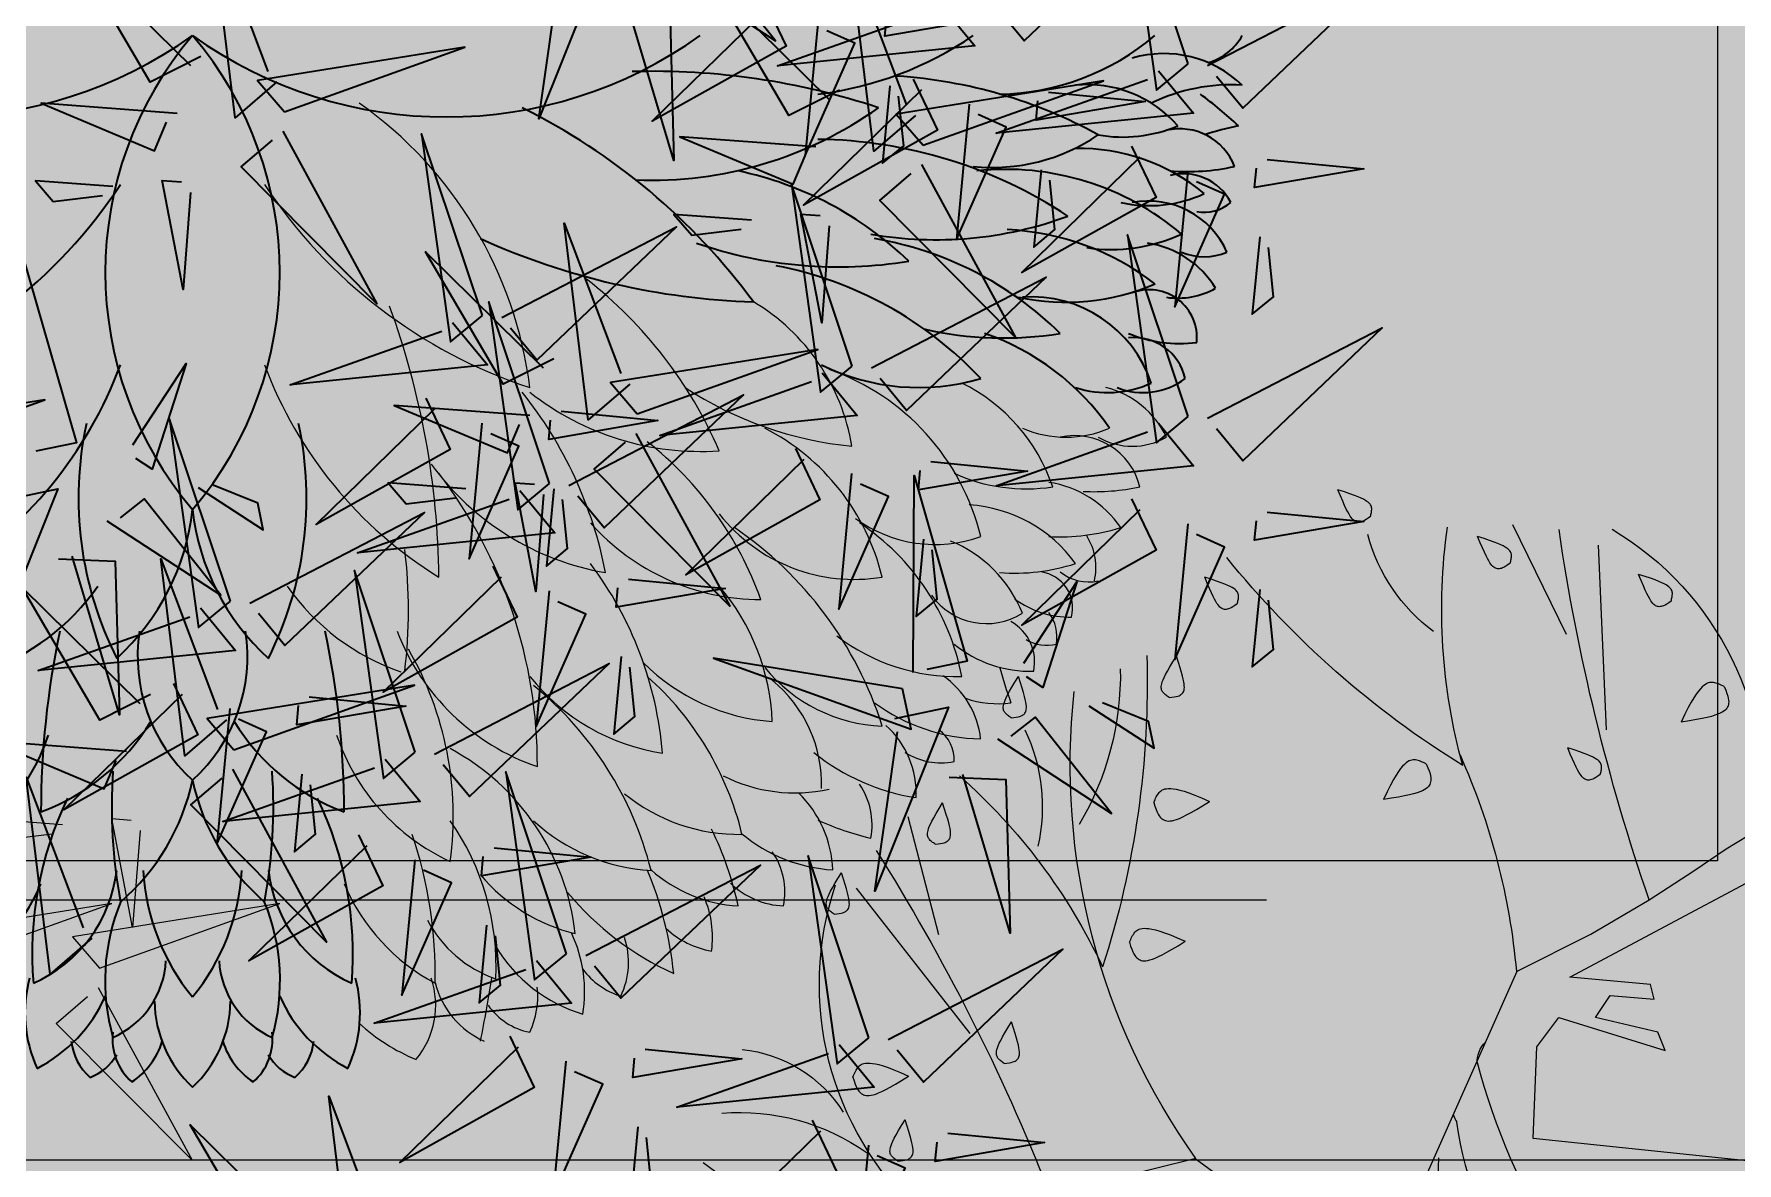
# Model space of a CAD drawing. Header units: millimetres. Extents: x -3567 to 83618, y -21481 to 19784.
# Drawn here: x 5141 to 5796, y 6147 to 6581 of the extents above; entities that cross this region are included whole.
import ezdxf

# ---------------------------------------------------------------- set-up
doc = ezdxf.new("R2010")
doc.units = ezdxf.units.MM
doc.header["$LTSCALE"] = 150
doc.linetypes.add('DASHED', pattern=[19.05, 12.7, -6.35])
for name, color, linetype in [('ad-Elevation 10', 8, 'Continuous'), ('ad-Furniture', 8, 'Continuous'), ('ad-Glass Sectionline', 140, 'Continuous')]:
    doc.layers.add(name, color=color, linetype=linetype)
doc.layers.add('ad-Landscape', color=7, linetype='Continuous', true_color=0x007f00)
doc.layers.add('ad-Landscape 2', color=7, linetype='Continuous', lineweight=35, true_color=0x264c00)

# ---------------------------------------------------------------- blocks, each defined once
blk = doc.blocks.new('bamboo')
at = {"layer": 'ad-Landscape'}
for points in [[(527.1, -597.7), (464.1, -593), (478.7, -609.9), (518.7, -605)], [(590.2, -602.4), (584.1, -681.2), (567.1, -592.8), (582.9, -593.9)], [(420.7, -714.1), (567.3, -661.7), (398.9, -688.7), (420.7, -714.1)], [(557.2, -714.1), (703.8, -661.7), (535.4, -688.7), (557.2, -714.1)], [(556, -729.9), (632.4, -870.2), (522.1, -759), (547.5, -737.1)]]:
    blk.add_lwpolyline(points, dxfattribs=at)
at = {"layer": 'ad-Landscape 2'}
for points in [[(1441.7, 20.2), (1392.3, 167.8), (1415.9, -1.1), (1441.7, 20.2)], [(1279.9, 73.2), (1421.8, 146.8), (1308.4, 38.7), (1287, 64.6)], [(701.3, 5.5), (667.4, -23.6), (647.9, 136.3), (694, 14)], [(930.2, 115.8), (973.9, 125), (914, -24.5), (932.5, 104.9)], [(639.5, 26), (598.3, 5.3), (535.3, 113), (631, 18.7)], [(1013.6, 99.1), (1106.3, 38.8), (1044.2, 116.9), (1024.6, 101.4)], [(1220.1, -21.7), (1186.2, -50.9), (1166.7, 109), (1212.8, -13.3)], [(1158.3, -1.3), (1117.1, -21.9), (1054.1, 85.8), (1149.8, -8.5)], [(1457.4, 18.7), (1599.3, 92.2), (1485.9, -15.8), (1464.5, 10)], [(974.5, 68.1), (1020.5, 66.3), (1023.9, -58.4), (985.4, 70.4)], [(1095.3, 76), (1115.1, 34.4), (1006.1, -26.5), (1102.4, 67.3)], [(1239.9, 69.2), (1268.3, 34.7), (1108.1, 18.4), (1231.3, 62.1)], [(1140.9, 55.7), (1130.4, -54.4), (1170.9, 36.9), (1148, 47)], [(1205.3, 65.3), (1283.9, 57.7), (1195.2, 42.5), (1196.7, 58.2)], [(707.4, -18.7), (854, 33.7), (685.6, 6.7), (707.4, -18.7)], [(1417.4, 14.6), (1445.8, -19.9), (1285.6, -36.1), (1408.7, 7.5)], [(1218.1, 7.8), (1238, -33.8), (1129, -94.7), (1225.2, -0.8)], [(1199.3, 2.4), (1193.3, -60.5), (1210.5, -46.3), (1206.4, -6.2)], [(1226.2, -46), (1372.8, 6.4), (1204.4, -20.6), (1226.2, -46)], [(620.2, -20.1), (509.9, -11.8), (602, -50.4), (611.7, -27.3)], [(1263.8, -12.5), (1253.3, -122.6), (1293.7, -31.3), (1270.9, -21.1)], [(1328.2, -2.9), (1406.8, -10.5), (1318.1, -25.7), (1319.6, -10)], [(706.2, -34.4), (782.6, -174.8), (672.3, -63.6), (697.7, -41.7)], [(868.3, -184.3), (818.9, -36.7), (842.4, -205.6), (868.3, -184.3)], [(1139, -47.3), (1028.7, -39.1), (1120.8, -77.6), (1130.5, -54.6)], [(1395.6, -46.8), (1415.5, -88.4), (1306.5, -149.2), (1402.7, -55.4)], [(1225, -61.7), (1301.4, -202.1), (1191.1, -90.8), (1216.5, -69)], [(1322.2, -65.8), (1316.2, -128.7), (1333.4, -114.5), (1329.3, -74.4)], [(1441.3, -67.1), (1430.8, -177.1), (1471.2, -85.8), (1448.4, -75.7)], [(1505.7, -57.4), (1584.3, -65), (1495.6, -80.2), (1497.1, -64.5)], [(568.1, -79.5), (505.1, -74.8), (519.6, -91.7), (559.6, -86.8)], [(631.1, -84.2), (625.1, -163), (608.1, -74.6), (623.8, -75.8)], [(1168.6, -225.3), (1119.3, -77.6), (1142.8, -246.6), (1168.6, -225.3)], [(988, -239.9), (954.1, -269), (934.6, -109.2), (980.8, -231.4)], [(1086.9, -106.8), (1023.9, -102.1), (1038.4, -119), (1078.4, -114.1)], [(1149.9, -111.5), (1143.9, -190.3), (1126.9, -101.9), (1142.6, -103)], [(884, -185.9), (1025.9, -112.3), (912.4, -220.4), (891.1, -194.5)], [(1441.7, -266.2), (1392.3, -118.6), (1415.9, -287.5), (1441.7, -266.2)], [(1499.7, -120.3), (1493.7, -183.2), (1510.9, -169), (1506.8, -128.9)], [(494.6, -296.8), (495.3, -137), (538.4, -287.6), (505.6, -294.5)], [(926.2, -219.4), (885, -240.1), (822, -132.4), (917.7, -226.7)], [(1184.4, -226.8), (1326.3, -153.2), (1212.8, -261.3), (1191.5, -235.4)], [(922.9, -320.7), (873.5, -173.1), (897.1, -342), (922.9, -320.7)], [(843.9, -189.9), (872.4, -224.4), (712.1, -240.6), (835.3, -197)], [(1457.4, -267.7), (1599.3, -194.1), (1485.9, -302.2), (1464.5, -276.3)], [(994.1, -264.1), (1140.7, -211.8), (972.3, -238.7), (994.1, -264.1)], [(584.4, -289.3), (627.6, -223.2), (600, -308.9), (586.7, -300.3)], [(1144.3, -230.8), (1172.7, -265.3), (1012.5, -281.6), (1135.7, -237.9)], [(938.6, -322.2), (1080.5, -248.7), (967.1, -356.7), (945.7, -330.8)], [(366.1, -305), (512.7, -252.7), (344.3, -279.6), (366.1, -305)], [(822.2, -251.3), (842, -292.9), (733.1, -353.8), (829.3, -259.9)], [(906.9, -265.5), (796.6, -257.2), (888.7, -295.8), (898.4, -272.8)], [(932.3, -262), (1010.9, -269.6), (922.2, -284.8), (923.7, -269.1)], [(663.5, -416.2), (614.1, -268.5), (637.6, -437.5), (663.5, -416.2)], [(867.9, -271.6), (857.4, -381.7), (897.8, -290.4), (875, -280.2)], [(1417.4, -271.7), (1445.8, -306.2), (1285.6, -322.5), (1408.7, -278.8)], [(992.9, -279.9), (1069.3, -420.3), (959, -309), (984.4, -287.2)], [(1122.6, -292.2), (1142.4, -333.8), (1033.4, -394.7), (1129.7, -300.8)], [(1232.6, -302.9), (1311.2, -310.5), (1222.5, -325.7), (1224, -310)], [(1168.2, -312.5), (1157.7, -422.6), (1198.2, -331.3), (1175.3, -321.1)], [(1218.2, -474.1), (1218.9, -314.2), (1262, -464.9), (1229.2, -471.8)], [(479.7, -334.2), (523.4, -325), (463.5, -474.5), (482, -345.1)], [(637.4, -323.8), (690.3, -358.3), (685.7, -336.5), (648.3, -321.5)], [(898.6, -326.3), (927, -360.8), (766.8, -377), (889.9, -333.4)], [(854.8, -325), (791.8, -320.2), (806.4, -337.2), (846.3, -332.2)], [(917.8, -329.7), (911.8, -408.4), (894.8, -320), (910.5, -321.2)], [(926.3, -324.9), (920.3, -387.8), (937.5, -373.5), (933.4, -333.5)], [(563.1, -350.9), (655.8, -411.2), (593.6, -333), (574, -348.6)], [(679.2, -417.7), (821.1, -344.1), (707.7, -452.2), (686.3, -426.3)], [(1395.6, -333.1), (1415.5, -374.7), (1306.5, -435.6), (1402.7, -341.7)], [(1505.7, -343.8), (1584.3, -351.4), (1495.6, -366.6), (1497.1, -350.9)], [(1441.3, -353.4), (1430.8, -463.5), (1471.2, -372.2), (1448.4, -362)], [(1226.6, -365.8), (1220.6, -428.7), (1237.8, -414.5), (1233.7, -374.4)], [(524, -381.9), (570, -383.6), (573.4, -508.4), (534.9, -379.6)], [(660.4, -512.6), (626.5, -541.8), (607, -381.9), (653.1, -504.2)], [(813.7, -538.9), (764.3, -391.3), (787.8, -560.2), (813.7, -538.9)], [(876.8, -387.7), (896.6, -429.3), (787.7, -490.1), (883.9, -396.3)], [(986.9, -398.3), (1065.5, -405.9), (976.8, -421.1), (978.3, -405.4)], [(1308, -466.6), (1351.2, -400.5), (1323.6, -486.2), (1310.3, -477.5)], [(598.6, -492.1), (557.4, -512.8), (494.3, -405.1), (590.1, -499.4)], [(922.5, -407.9), (912, -518), (952.4, -426.7), (929.6, -416.6)], [(1499.7, -406.7), (1493.7, -469.6), (1510.9, -455.4), (1506.8, -415.3)], [(639.2, -421.7), (667.6, -456.2), (507.4, -472.5), (630.5, -428.8)], [(829.4, -540.4), (971.3, -466.8), (857.8, -574.9), (836.5, -549)], [(980.9, -461.2), (974.9, -524.1), (992.1, -509.9), (988, -469.8)], [(1209.6, -487.3), (1055.9, -462.6), (1216.5, -520.1), (1209.6, -487.3)], [(617.4, -483.1), (637.2, -524.7), (528.3, -585.6), (624.5, -491.7)], [(666.4, -536.8), (813, -484.5), (644.6, -511.4), (666.4, -536.8)], [(727.5, -493.8), (806.1, -501.4), (717.4, -516.6), (718.9, -500.9)], [(663.1, -503.4), (652.6, -613.5), (693, -522.2), (670.2, -512)], [(1203.3, -511.5), (1247, -502.3), (1187.1, -651.7), (1205.5, -522.4)], [(1286.7, -528.1), (1379.3, -588.5), (1317.2, -510.3), (1297.6, -525.8)], [(1361, -501.1), (1413.9, -535.6), (1409.3, -513.8), (1371.9, -498.8)], [(579.2, -538.2), (468.9, -529.9), (561.1, -568.5), (570.7, -545.5)], [(665.2, -552.6), (741.7, -693), (631.3, -581.7), (656.8, -559.9)], [(789.3, -544.5), (817.8, -578.9), (657.5, -595.2), (780.7, -551.6)], [(551.1, -689.9), (517.2, -719), (497.7, -559.2), (543.9, -681.4)], [(721.5, -556.7), (715.5, -619.6), (732.7, -605.4), (728.6, -565.3)], [(936.5, -702.5), (887.2, -554.9), (910.7, -723.8), (936.5, -702.5)], [(1247.5, -559.2), (1293.6, -560.9), (1297, -685.7), (1258.5, -556.9)], [(767.6, -605.8), (787.4, -647.4), (678.5, -708.3), (774.7, -614.5)], [(877.7, -616.5), (956.3, -624.1), (867.5, -639.3), (869, -623.6)], [(813.3, -626.1), (802.7, -736.2), (843.2, -644.9), (820.4, -634.7)], [(952.3, -704), (1094.2, -630.5), (980.7, -738.5), (959.4, -712.7)], [(1182.3, -770.7), (1132.9, -623.1), (1156.5, -792), (1182.3, -770.7)], [(871.6, -679.4), (865.6, -742.3), (882.9, -728.1), (878.8, -688)], [(1198, -772.2), (1339.9, -698.7), (1226.5, -806.7), (1205.1, -780.8)], [(912.2, -708.1), (940.6, -742.6), (780.4, -758.8), (903.6, -715.2)], [(890.5, -769.5), (910.3, -811.1), (801.3, -871.9), (897.6, -778.1)], [(1000.5, -780.1), (1079.1, -787.7), (990.4, -802.9), (991.9, -787.2)], [(1158, -776.3), (1186.4, -810.8), (1026.2, -827), (1149.3, -783.4)], [(936.1, -789.8), (925.6, -899.8), (966.1, -808.5), (943.2, -798.4)], [(796.9, -949), (763, -978.1), (743.5, -818.2), (789.6, -940.5)], [(735.1, -928.5), (693.9, -949.2), (630.8, -841.5), (726.6, -935.8)], [(994.5, -843), (988.5, -905.9), (1005.7, -891.7), (1001.6, -851.6)], [(1136.2, -837.6), (1156, -879.2), (1047.1, -940.1), (1143.3, -846.3)], [(1246.3, -848.3), (1324.9, -855.9), (1236.2, -871.1), (1237.7, -855.4)], [(1181.9, -857.9), (1171.4, -968), (1211.8, -876.7), (1189, -866.6)]]:
    blk.add_lwpolyline(points, dxfattribs=at)
blk = doc.blocks.new('A$C7DA81DBD')
at = {"layer": 'ad-Landscape'}
for centre, radius, start, end in [((-0.278, -1.6321), 1.6541, 7.07097, 54.85412), ((2.0051, 0.5207), 2.0521, 213.36445, 251.77879), ((0.5036, -2.3877), 1.7715, 23.40985, 52.04459), ((-2.2619, -2.2221), 3.2578, 0.48635, 20.14254), ((1.8408, -1.8007), 0.8356, 9.30481, 59.3197), ((1.8918, -0.7397), 1.7085, 200.47463, 238.37181), ((2.2585, -2.2572), 0.9551, 13.74281, 70.74014), ((2.8127, -0.1703), 1.5025, 236.86683, 264.37468), ((2.7888, -2.0624), 0.7268, 18.67082, 63.79699), ((3.6025, -1.7876), 0.3701, 25.36372, 76.0362), ((0.0127, -2.4992), 1.6882, 11.02849, 38.56329), ((2.0528, -0.5755), 1.111, 231.64981, 273.95156), ((0.9565, -2.7668), 1.425, 19.73306, 51.77211), ((1.8936, -2.412), 0.9205, 13.66836, 62.88227), ((3.5309, -1.1863), 0.4429, 246.56317, 293.43683), ((3.5663, -1.8937), 0.2709, 13.65461, 102.44901), ((3.799, -1.3868), 0.2788, 240.36234, 299.63766), ((1.856, -1.0904), 1.1017, 216.03906, 260.26816), ((-0.5421, -2.9513), 1.9362, 359.73155, 37.41149), ((3.3701, -1.1333), 0.7046, 245.60352, 278.75304), ((3.3942, -2.2431), 0.4369, 34.78481, 81.07296), ((3.6458, -0.9704), 0.8788, 267.00257, 282.07341), ((3.104, -2.4748), 0.5733, 35.76353, 86.37343), ((2.3006, -1.3581), 0.9275, 221.73929, 269.82837), ((2.6751, -1.5084), 0.6953, 218.28249, 279.3433), ((1.3292, -3.2587), 1.5303, 17.59049, 55.74559), ((3.0021, -1.5187), 0.5438, 233.77897, 289.79803), ((2.167, -2.7765), 0.9598, 10.85815, 56.55055), ((3.5079, -1.2176), 0.814, 266.76384, 287.52222), ((2.8672, -2.5356), 0.5252, 21.8257, 68.02813), ((3.4132, -2.1554), 0.2388, 346.75476, 32.31761), ((-1.1102, -2.3286), 1.9834, 352.86966, 7.13034), ((0.4415, -3.0214), 1.4626, 4.53972, 37.07204), ((3.3241, -1.386), 0.7926, 265.56631, 288.01228), ((3.4098, -2.3203), 0.1483, 346.0967, 81.70295), ((3.6227, -2.031), 0.1831, 231.14247, 282.0713), ((1.1439, -1.6998), 0.9279, 214.91657, 251.05051), ((1.4468, -2.8141), 0.8978, 2.30093, 40.50756), ((3.2095, -2.1093), 0.2729, 215.39886, 302.15517), ((3.5474, -1.9775), 0.3785, 233.8191, 270.95416), ((3.3252, -2.438), 0.1695, 350.71369, 36.27653), ((3.2185, -2.5369), 0.186, 348.23624, 60.99446), ((1.6974, -2.079), 0.9321, 201.01467, 251.00855), ((3.0882, -1.8014), 0.7945, 232.47186, 271.55185), ((3.387, -2.0873), 0.4877, 230.8294, 271.59888), ((3.4542, -2.3019), 0.1679, 239.89017, 283.18093), ((-0.2948, -3.161), 1.349, 352.2305, 30.01298), ((2.4021, -1.9593), 0.8207, 225.12287, 265.9267), ((2.0257, -2.069), 0.8461, 218.49282, 261.42911), ((1.0136, -3.5245), 1.2421, 13.52703, 48.39805), ((2.8129, -2.1522), 0.6446, 219.15642, 267.78171), ((1.9988, -3.0323), 0.5442, 358.24862, 50.68038), ((2.8327, -2.8868), 0.3555, 6.20703, 55.71806), ((4.7109, -2.1806), 1.4962, 194.55365, 200.41362), ((0.4879, -3.7225), 1.408, 14.08678, 50.75178), ((3.255, -2.3074), 0.3987, 250.94104, 277.72728), ((3.2048, -2.0899), 0.7587, 233.84333, 268.58495), ((2.5541, -3.0699), 0.3719, 357.60187, 47.96098), ((2.9291, -2.9329), 0.15, 357.47025, 53.80961), ((1.4049, -2.5545), 0.8684, 198.68778, 245.28391), ((0.5792, -3.7449), 0.9742, 6.46688, 61.65563), ((3.0549, -2.2322), 0.863, 231.02378, 261.38718), ((3.0253, -2.6704), 0.2744, 237.97543, 281.26619), ((2.4357, -2.4238), 0.6427, 243.07607, 282.38547), ((2.2078, -2.5037), 0.7304, 230.8151, 271.05063), ((2.1285, -3.3962), 0.4606, 2.36478, 45.58317), ((2.4584, -3.1948), 0.2887, 349.0778, 34.64065), ((-0.7845, -3.7974), 1.7654, 358.75477, 18.61147), ((0.2113, -3.764), 1.0157, 356.98112, 35.15022), ((1.8961, -2.6169), 0.7641, 227.38545, 266.81155), ((0.9147, -3.7961), 1.3196, 11.93886, 26.21864), ((2.6219, -2.7574), 0.6207, 229.77589, 266.93335), ((3.0457, -2.0047), 1.2814, 246.14352, 256.28476), ((2.1061, -3.4684), 0.2887, 349.0778, 34.64065), ((1.3701, -3.1096), 0.824, 203.21959, 241.77969), ((1.7238, -2.9221), 0.7346, 220.38662, 256.09196), ((0.4659, -3.9514), 1.4875, 5.97252, 22.70743), ((2.2394, -2.9434), 0.5806, 228.33638, 266.67487), ((2.4029, -3.194), 0.3293, 226.24511, 267.68542), ((2.4444, -2.7002), 1.2047, 219.61762, 245.52562), ((1.6924, -3.6508), 0.4098, 352.3277, 23.61076), ((1.383, -3.3555), 0.488, 207.43755, 251.18261), ((1.0337, -3.8696), 0.5516, 350.48559, 25.45287), ((2.1581, -3.3546), 0.3559, 226.86291, 260.36915), ((1.7595, -3.3631), 0.6247, 211.25767, 253.08831), ((1.4522, -3.7508), 0.3106, 333.81915, 18.78711), ((1.8213, -3.5993), 0.3023, 216.32124, 252.6008), ((0.6413, -3.9243), 0.3417, 320.17932, 18.67463), ((1.3268, -3.7443), 0.3576, 194.37957, 245.67824), ((-5.8663, -2.673), 7.168, 348.75967, 350.83335), ((1.0529, -3.8878), 0.3429, 334.82228, 6.10535), ((1.4147, -3.7701), 0.2686, 215.04222, 258.95985), ((1.1804, -3.4536), 0.743, 227.03228, 248.14061)]:
    blk.add_arc(centre, radius, start, end, dxfattribs=at)
at = {"layer": 'ad-Landscape 2'}
for centre, radius, start, end in [((-1.0264, 1.4309), 1.7659, 234.46623, 305.53377), ((1.1235, -0.9635), 1.4762, 139.56784, 220.43216), ((-1.1235, -0.9635), 1.4762, 319.56784, 40.43216), ((1.0264, 1.4309), 1.7659, 234.46623, 305.53377), ((2.3531, 1.1695), 1.4234, 277.04197, 304.31969), ((3.2407, 0.7659), 1.0093, 271.25618, 310.10548), ((4.0462, 0.1006), 0.224, 285.31091, 331.56637), ((3.9266, -0.5355), 0.4565, 46.08818, 106.23686), ((1.8634, -3.0329), 2.8823, 71.61053, 91.71734), ((2.7222, -2.1138), 1.9478, 61.18217, 86.26036), ((3.6164, -0.6908), 0.4865, 41.13896, 95.57028), ((4.1975, -0.9392), 0.7339, 86.42892, 116.01705), ((3.052, -1.6261), 1.72, 46.87005, 53.5161), ((0.1824, -2.6175), 2.5892, 36.37093, 63.62041), ((1.8532, 0.9988), 1.5896, 267.80694, 305.34258), ((3.2335, 0.2213), 0.7603, 264.12058, 304.2254), ((3.7607, 0.1513), 0.5674, 259.89405, 293.04357), ((3.9905, -0.6212), 0.2383, 21.22812, 103.00293), ((4.487, -1.6291), 1.2847, 101.63719, 108.00047), ((2.5064, -2.2982), 1.8728, 56.55296, 89.35046), ((3.5803, -1.2652), 0.8033, 50.61412, 90.78978), ((3.2885, -1.64), 1.0932, 49.52167, 96.17194), ((4.0211, 0.3309), 0.8867, 265.54152, 282.47041), ((-2.0051, 0.5207), 2.0521, 288.22121, 326.63555), ((1.9143, -1.938), 1.4152, 46.12226, 78.10878), ((4.0065, -0.7788), 0.2144, 27.19351, 104.68974), ((3.8679, -0.1672), 0.5263, 257.39124, 294.96296), ((3.8641, -1.0224), 0.3477, 23.91838, 100.78741), ((4.09, -0.5543), 0.1658, 259.35441, 310.28324), ((3.0057, 0.698), 1.5293, 260.07303, 290.39202), ((3.2424, -1.8545), 1.0655, 52.5105, 87.25212), ((3.7147, -0.1925), 0.678, 261.55573, 294.70525), ((2.3551, 1.8074), 2.8907, 245.67414, 268.25794), ((2.6118, 0.8298), 1.7705, 251.06869, 279.21005), ((2.5206, -2.2177), 1.411, 45.5947, 80.34135), ((3.8058, -1.2269), 0.3858, 31.15088, 81.88723), ((4.09, -0.6654), 0.2348, 246.95459, 293.04541), ((2.0704, -2.4383), 1.5297, 43.15526, 79.12002), ((3.5292, -0.1698), 0.9139, 258.01728, 293.3144), ((3.9828, -0.7528), 0.3143, 261.59333, 299.16505), ((3.3934, -1.5704), 0.508, 18.36566, 94.36285), ((3.867, -1.2266), 0.1934, 354.18666, 110.59598), ((3.2785, 0.1985), 1.4267, 256.95691, 279.25489), ((2.8723, -2.1694), 1.0147, 34.6416, 71.06237), ((3.9905, -0.7068), 0.5437, 247.64575, 277.28341), ((3.8061, -1.4393), 0.2126, 12.8534, 96.06864), ((-1.8918, -0.7397), 1.7085, 301.62819, 339.52537), ((2.935, -0.5362), 0.8919, 243.91881, 286.35993), ((3.6986, -1.0203), 0.4283, 252.41068, 294.40253), ((3.8429, -1.1634), 0.2852, 248.35462, 306.71622), ((0.9729, -1.8753), 1.4339, 167.8862, 206.84023), ((-0.9729, -1.8753), 1.4339, 333.15977, 12.1138), ((-0.9472, -1.8177), 0.9527, 312.26313, 353.77864), ((0.9472, -1.8177), 0.9527, 186.22136, 227.73687), ((-1.1439, -1.6998), 0.9279, 288.94949, 325.08343), ((2.889, -3.1417), 3.5018, 167.99481, 180.01757), ((0.4533, -2.5144), 0.6755, 171.39169, 227.83501), ((-0.4533, -2.5144), 0.6755, 312.16499, 8.60831), ((-2.889, -3.1417), 3.5018, 359.98243, 12.00519), ((-0.9142, -2.3228), 0.8735, 290.1808, 328.59513), ((0.9142, -2.3228), 0.8735, 211.40487, 249.8192), ((-1.4049, -2.5545), 0.8684, 294.71609, 341.31222), ((1.7398, -3.1245), 2.0667, 175.95212, 190.67856), ((-0.8762, -2.8295), 0.8955, 310.78874, 348.03806), ((0.8762, -2.8295), 0.8955, 191.96194, 229.21126), ((-1.7398, -3.1245), 2.0667, 349.32144, 4.04788), ((0.8101, -3.7172), 1.4584, 154.44417, 184.66194), ((-0.8101, -3.7172), 1.4584, 355.33806, 25.55583), ((-1.3701, -3.1096), 0.824, 298.22031, 336.78041), ((-0.8731, -3.3135), 0.5704, 293.73132, 353.32768), ((0.6722, -3.3341), 0.8727, 183.00382, 219.60588), ((-0.6722, -3.3341), 0.8727, 320.39412, 356.99618), ((0.8731, -3.3135), 0.5704, 186.67232, 246.26868), ((0.4847, -3.8253), 0.8385, 157.72257, 195.86731), ((-0.4847, -3.8253), 0.8385, 344.13269, 22.27743), ((-0.4664, -3.7254), 0.3595, 293.70561, 356.94873), ((0.4664, -3.7254), 0.3595, 183.05127, 246.29439), ((-0.1425, -3.9552), 0.5349, 164.79318, 204.80951), ((0.1425, -3.9552), 0.5349, 335.19049, 15.20682), ((-0.9056, -3.6412), 0.6057, 297.26946, 335.9728), ((0.3234, -3.905), 0.4767, 180.43757, 227.26134), ((-0.3234, -3.905), 0.4767, 312.73866, 359.56243), ((0.9056, -3.6412), 0.6057, 204.0272, 242.73054), ((-0.0961, -4.0625), 0.2274, 172.72717, 229.06653), ((0.0961, -4.0625), 0.2274, 310.93347, 7.27283), ((-0.2663, -4.0457), 0.2252, 186.24095, 229.15573), ((-0.4908, -4.0166), 0.2139, 291.17004, 329.58437), ((-0.4137, -3.9807), 0.3046, 303.60504, 342.90266), ((0.4137, -3.9807), 0.3046, 197.09734, 236.39496), ((0.4908, -4.0166), 0.2139, 210.41563, 248.82996), ((0.2663, -4.0457), 0.2252, 310.84427, 353.75905)]:
    blk.add_arc(centre, radius, start, end, dxfattribs=at)
blk = doc.blocks.new('A$C279134A6')
at = {"layer": 'ad-Landscape', "linetype": 'Continuous'}
for p, q in [((352.62, 400.13), (423.66, 240.51)), ((72.23, 376.89), (16.73, 336.36)), ((150.22, 271.73), (93.3, 199.01)), ((134.41, 222.4), (119.11, 163.38)), ((468.35, 119.95), (464.31, 27.7)), ((448.29, 72.2), (421.53, 17.41))]:
    blk.add_line(p, q, dxfattribs=at)
for points in [[(566.22, 448.74), (547.11, 430.52), (522.98, 414.51), (539.77, 401.2), (587.45, 406.7), (583.78, 399.37), (477.42, 382.87), (452.99, 374.92), (462.23, 357.76), (561.78, 348.05), (554.44, 337.06), (431.57, 324.23), (433.41, 278.42), (444.41, 263.76), (497.59, 280.25), (493.92, 271.09), (462.75, 263.76), (470.08, 252.76), (492.09, 254.59), (490.26, 247.26), (449.88, 243.53)], [(352.62, 400.13), (262.56, 334.25)], [(263.02, 334.14), (222.6, 344.15), (189.28, 350.19), (162.94, 353.59), (143.48, 355.67), (130.75, 357.77), (124.66, 361.2), (125.08, 367.3), (131.89, 377.39)], [(113.94, 335.5), (113.49, 335.19), (113.05, 334.87), (112.62, 334.56), (112.22, 334.23), (111.84, 333.9), (111.48, 333.57), (111.15, 333.22), (110.86, 332.86), (110.6, 332.49), (110.38, 332.1), (110.22, 331.67), (110.1, 331.19), (110.05, 330.66), (110.07, 330.06), (110.16, 329.37), (110.33, 328.6), (110.59, 327.72), (110.97, 326.69), (111.5, 325.47), (112.22, 324.01), (113.16, 322.26), (114.35, 320.17), (115.83, 317.71), (117.62, 314.81)], [(113.94, 335.5), (115.37, 335.37), (116.55, 335.21), (117.53, 335.02), (118.32, 334.81), (118.96, 334.58), (119.48, 334.33), (119.9, 334.06), (120.27, 333.76), (120.59, 333.44), (120.88, 333.1), (121.12, 332.71), (121.32, 332.26), (121.47, 331.75), (121.57, 331.15), (121.61, 330.47), (121.59, 329.68), (121.5, 328.76), (121.33, 327.68), (121.06, 326.38), (120.67, 324.81), (120.15, 322.92), (119.48, 320.66), (118.64, 317.97), (117.62, 314.81)], [(91.5, 293.44), (92.09, 295.37), (92.66, 296.96), (93.19, 298.25), (93.7, 299.28), (94.2, 300.09), (94.7, 300.73), (95.2, 301.24), (95.71, 301.66), (96.24, 302.01), (96.8, 302.31), (97.4, 302.53), (98.08, 302.68), (98.83, 302.74), (99.67, 302.71), (100.63, 302.57), (101.71, 302.31), (102.94, 301.93), (104.36, 301.39), (106.01, 300.66), (107.93, 299.71), (110.18, 298.5), (112.8, 297), (115.83, 295.18), (119.32, 293)], [(91.5, 293.44), (91.8, 292.73), (92.11, 292.04), (92.43, 291.36), (92.76, 290.71), (93.1, 290.09), (93.46, 289.51), (93.85, 288.96), (94.25, 288.45), (94.69, 287.99), (95.17, 287.58), (95.72, 287.22), (96.34, 286.93), (97.06, 286.71), (97.89, 286.56), (98.86, 286.49), (99.97, 286.5), (101.25, 286.61), (102.76, 286.85), (104.53, 287.25), (106.63, 287.85), (109.1, 288.69), (112.01, 289.8), (115.4, 291.22), (119.32, 293)], [(167.13, 286.62), (166.68, 286.3), (166.24, 285.99), (165.82, 285.67), (165.41, 285.35), (165.03, 285.02), (164.68, 284.68), (164.35, 284.34), (164.05, 283.98), (163.8, 283.61), (163.58, 283.21), (163.41, 282.78), (163.3, 282.31), (163.25, 281.77), (163.26, 281.17), (163.35, 280.49), (163.52, 279.72), (163.79, 278.84), (164.17, 277.81), (164.7, 276.58), (165.42, 275.12), (166.36, 273.37), (167.55, 271.28), (169.03, 268.82), (170.82, 265.93)], [(167.13, 286.62), (168.56, 286.48), (169.75, 286.32), (170.72, 286.14), (171.52, 285.93), (172.16, 285.7), (172.67, 285.44), (173.1, 285.17), (173.46, 284.87), (173.78, 284.56), (174.07, 284.21), (174.32, 283.82), (174.52, 283.37), (174.67, 282.86), (174.77, 282.27), (174.81, 281.58), (174.79, 280.79), (174.7, 279.88), (174.53, 278.79), (174.25, 277.5), (173.87, 275.93), (173.35, 274.04), (172.68, 271.77), (171.84, 269.09), (170.82, 265.93)], [(423.23, 240.72), (460.45, 222.04), (489.69, 204.96), (511.91, 190.42), (528.06, 179.35), (539.08, 172.67), (545.95, 171.31)], [(449.88, 243.53), (588.09, 169.82), (635.95, 99.71)], [(229.79, 226.07), (230.38, 228), (230.94, 229.58), (231.48, 230.87), (231.99, 231.9), (232.49, 232.72), (232.99, 233.36), (233.49, 233.87), (234, 234.28), (234.52, 234.64), (235.08, 234.93), (235.69, 235.16), (236.36, 235.31), (237.12, 235.37), (237.96, 235.33), (238.92, 235.19), (240, 234.94), (241.23, 234.56), (242.65, 234.01), (244.29, 233.28), (246.22, 232.33), (248.47, 231.12), (251.09, 229.62), (254.12, 227.8), (257.61, 225.62)], [(229.79, 226.07), (230.09, 225.35), (230.4, 224.66), (230.72, 223.99), (231.05, 223.34), (231.39, 222.72), (231.75, 222.13), (232.14, 221.58), (232.54, 221.07), (232.98, 220.61), (233.46, 220.2), (234.01, 219.85), (234.63, 219.56), (235.35, 219.33), (236.18, 219.18), (237.15, 219.11), (238.26, 219.13), (239.54, 219.23), (241.04, 219.47), (242.82, 219.87), (244.91, 220.47), (247.39, 221.31), (250.29, 222.42), (253.68, 223.85), (257.61, 225.62)], [(82.08, 212.05), (81.62, 211.74), (81.19, 211.42), (80.76, 211.1), (80.36, 210.78), (79.98, 210.45), (79.62, 210.12), (79.29, 209.77), (79, 209.41), (78.74, 209.04), (78.52, 208.65), (78.36, 208.22), (78.24, 207.74), (78.19, 207.21), (78.21, 206.61), (78.3, 205.92), (78.47, 205.15), (78.73, 204.27), (79.11, 203.24), (79.64, 202.02), (80.36, 200.56), (81.3, 198.81), (82.49, 196.72), (83.97, 194.26), (85.76, 191.36)], [(82.08, 212.05), (83.51, 211.92), (84.69, 211.76), (85.67, 211.57), (86.46, 211.36), (87.1, 211.13), (87.62, 210.88), (88.04, 210.6), (88.4, 210.31), (88.73, 209.99), (89.02, 209.65), (89.26, 209.26), (89.46, 208.81), (89.61, 208.3), (89.71, 207.7), (89.75, 207.02), (89.73, 206.22), (89.64, 205.31), (89.47, 204.23), (89.2, 202.93), (88.81, 201.36), (88.29, 199.47), (87.62, 197.21), (86.78, 194.52), (85.76, 191.36)], [(132.69, 177.1), (132.24, 176.78), (131.8, 176.47), (131.37, 176.15), (130.97, 175.82), (130.59, 175.5), (130.23, 175.16), (129.9, 174.81), (129.61, 174.46), (129.35, 174.08), (129.13, 173.69), (128.97, 173.26), (128.85, 172.78), (128.8, 172.25), (128.82, 171.65), (128.91, 170.97), (129.08, 170.19), (129.34, 169.31), (129.72, 168.29), (130.25, 167.06), (130.97, 165.6), (131.91, 163.85), (133.1, 161.76), (134.58, 159.3), (136.37, 156.41)], [(132.69, 177.1), (134.12, 176.96), (135.3, 176.8), (136.28, 176.61), (137.07, 176.41), (137.71, 176.17), (138.23, 175.92), (138.65, 175.65), (139.02, 175.35), (139.34, 175.04), (139.63, 174.69), (139.87, 174.3), (140.07, 173.85), (140.22, 173.34), (140.32, 172.74), (140.36, 172.06), (140.34, 171.27), (140.25, 170.35), (140.08, 169.27), (139.81, 167.97), (139.42, 166.4), (138.9, 164.51), (138.23, 162.25), (137.39, 159.57), (136.37, 156.41)], [(241.95, 156.21), (242.54, 158.14), (243.1, 159.73), (243.64, 161.02), (244.15, 162.05), (244.65, 162.86), (245.15, 163.5), (245.65, 164.01), (246.16, 164.42), (246.69, 164.78), (247.25, 165.08), (247.85, 165.3), (248.53, 165.45), (249.28, 165.51), (250.12, 165.48), (251.08, 165.34), (252.16, 165.08), (253.39, 164.7), (254.81, 164.16), (256.45, 163.43), (258.38, 162.47), (260.63, 161.26), (263.25, 159.77), (266.28, 157.94), (269.77, 155.77)], [(241.95, 156.21), (242.25, 155.5), (242.56, 154.8), (242.88, 154.13), (243.21, 153.48), (243.55, 152.86), (243.91, 152.27), (244.3, 151.72), (244.7, 151.22), (245.14, 150.76), (245.62, 150.34), (246.17, 149.99), (246.79, 149.7), (247.51, 149.48), (248.34, 149.33), (249.31, 149.26), (250.42, 149.27), (251.7, 149.38), (253.2, 149.61), (254.98, 150.01), (257.07, 150.61), (259.55, 151.45), (262.46, 152.57), (265.85, 153.99), (269.77, 155.77)], [(378.21, 137), (379.01, 138.85), (379.62, 140.43), (380.05, 141.75), (380.33, 142.87), (380.48, 143.82), (380.52, 144.62), (380.47, 145.33), (380.35, 145.98), (380.18, 146.59), (379.95, 147.18), (379.64, 147.75), (379.22, 148.3), (378.69, 148.83), (378.03, 149.36), (377.21, 149.87), (376.22, 150.38), (375.04, 150.89), (373.61, 151.4), (371.88, 151.92), (369.8, 152.45), (367.3, 152.99), (364.34, 153.55), (360.85, 154.14), (356.78, 154.76)], [(378.21, 137), (377.52, 136.66), (376.83, 136.33), (376.15, 136.03), (375.48, 135.75), (374.81, 135.5), (374.16, 135.29), (373.51, 135.12), (372.87, 135), (372.24, 134.93), (371.6, 134.94), (370.96, 135.02), (370.3, 135.2), (369.61, 135.5), (368.87, 135.93), (368.1, 136.5), (367.26, 137.24), (366.36, 138.15), (365.37, 139.31), (364.28, 140.77), (363.08, 142.59), (361.75, 144.83), (360.26, 147.57), (358.61, 150.86), (356.78, 154.76)], [(465.18, 142.27), (464.01, 143.09), (463, 143.74), (462.14, 144.23), (461.41, 144.59), (460.77, 144.83), (460.21, 144.98), (459.71, 145.04), (459.24, 145.06), (458.79, 145.03), (458.35, 144.95), (457.91, 144.81), (457.46, 144.6), (457.01, 144.31), (456.55, 143.92), (456.08, 143.43), (455.58, 142.81), (455.05, 142.06), (454.48, 141.13), (453.84, 139.96), (453.12, 138.52), (452.28, 136.75), (451.32, 134.59), (450.21, 132.01), (448.93, 128.94)], [(465.18, 142.27), (465.32, 141.73), (465.45, 141.21), (465.57, 140.69), (465.66, 140.18), (465.74, 139.68), (465.79, 139.2), (465.81, 138.72), (465.81, 138.26), (465.76, 137.81), (465.67, 137.37), (465.52, 136.93), (465.29, 136.5), (464.98, 136.06), (464.58, 135.61), (464.07, 135.15), (463.44, 134.68), (462.67, 134.18), (461.71, 133.64), (460.51, 133.06), (459.01, 132.42), (457.16, 131.7), (454.9, 130.89), (452.17, 129.97), (448.93, 128.94)], [(170.59, 113.93), (170.14, 113.62), (169.7, 113.3), (169.28, 112.98), (168.88, 112.66), (168.49, 112.33), (168.14, 112), (167.81, 111.65), (167.52, 111.29), (167.26, 110.92), (167.04, 110.53), (166.87, 110.1), (166.76, 109.62), (166.71, 109.09), (166.73, 108.49), (166.82, 107.8), (166.99, 107.03), (167.25, 106.15), (167.63, 105.12), (168.16, 103.9), (168.88, 102.44), (169.82, 100.68), (171.01, 98.6), (172.49, 96.13), (174.28, 93.24)], [(170.59, 113.93), (172.02, 113.8), (173.21, 113.64), (174.19, 113.45), (174.98, 113.24), (175.62, 113.01), (176.14, 112.76), (176.56, 112.48), (176.92, 112.19), (177.25, 111.87), (177.53, 111.53), (177.78, 111.14), (177.98, 110.69), (178.13, 110.18), (178.23, 109.58), (178.27, 108.9), (178.25, 108.1), (178.16, 107.19), (177.99, 106.11), (177.72, 104.81), (177.33, 103.24), (176.81, 101.35), (176.14, 99.09), (175.3, 96.4), (174.28, 93.24)], [(527.08, 98.27), (526.39, 97.93), (525.7, 97.6), (525.02, 97.3), (524.35, 97.02), (523.69, 96.77), (523.03, 96.56), (522.38, 96.39), (521.74, 96.27), (521.11, 96.2), (520.48, 96.2), (519.83, 96.29), (519.17, 96.47), (518.48, 96.77), (517.75, 97.2), (516.97, 97.77), (516.13, 98.51), (515.23, 99.42), (514.24, 100.58), (513.16, 102.04), (511.95, 103.86), (510.62, 106.1), (509.13, 108.84), (507.49, 112.12), (505.66, 116.03)], [(527.08, 98.27), (527.88, 100.12), (528.49, 101.69), (528.92, 103.02), (529.2, 104.14), (529.35, 105.08), (529.39, 105.89), (529.34, 106.6), (529.23, 107.25), (529.06, 107.86), (528.82, 108.45), (528.51, 109.02), (528.09, 109.57), (527.56, 110.1), (526.9, 110.63), (526.08, 111.14), (525.09, 111.65), (523.91, 112.16), (522.48, 112.67), (520.76, 113.19), (518.67, 113.71), (516.18, 114.26), (513.21, 114.82), (509.72, 115.41), (505.66, 116.03)], [(249.57, 103.78), (249.11, 103.47), (248.68, 103.15), (248.25, 102.83), (247.85, 102.51), (247.47, 102.18), (247.11, 101.85), (246.78, 101.5), (246.49, 101.14), (246.23, 100.77), (246.01, 100.38), (245.85, 99.95), (245.73, 99.47), (245.68, 98.94), (245.7, 98.33), (245.79, 97.65), (245.96, 96.88), (246.22, 96), (246.6, 94.97), (247.13, 93.75), (247.85, 92.29), (248.79, 90.53), (249.98, 88.45), (251.46, 85.98), (253.25, 83.09)], [(249.57, 103.78), (251, 103.65), (252.18, 103.49), (253.16, 103.3), (253.95, 103.09), (254.59, 102.86), (255.11, 102.61), (255.53, 102.33), (255.89, 102.04), (256.22, 101.72), (256.51, 101.38), (256.75, 100.99), (256.95, 100.54), (257.1, 100.03), (257.2, 99.43), (257.24, 98.74), (257.22, 97.95), (257.13, 97.04), (256.96, 95.96), (256.69, 94.66), (256.3, 93.09), (255.78, 91.2), (255.11, 88.94), (254.27, 86.25), (253.25, 83.09)], [(283.67, 56.96), (282.5, 57.79), (281.49, 58.43), (280.63, 58.93), (279.89, 59.28), (279.26, 59.52), (278.7, 59.67), (278.2, 59.74), (277.73, 59.75), (277.28, 59.72), (276.83, 59.64), (276.39, 59.51), (275.95, 59.3), (275.5, 59), (275.04, 58.62), (274.56, 58.12), (274.07, 57.51), (273.54, 56.76), (272.97, 55.82), (272.33, 54.66), (271.6, 53.21), (270.77, 51.44), (269.81, 49.29), (268.7, 46.7), (267.42, 43.64)], [(283.67, 56.96), (283.81, 56.43), (283.94, 55.9), (284.05, 55.38), (284.15, 54.88), (284.23, 54.38), (284.28, 53.89), (284.3, 53.41), (284.29, 52.95), (284.25, 52.5), (284.16, 52.06), (284, 51.63), (283.78, 51.19), (283.47, 50.75), (283.07, 50.3), (282.56, 49.84), (281.92, 49.37), (281.15, 48.87), (280.2, 48.34), (279, 47.75), (277.5, 47.11), (275.64, 46.39), (273.38, 45.58), (270.66, 44.67), (267.42, 43.64)], [(500.59, 55.59), (499.41, 56.42), (498.41, 57.07), (497.55, 57.56), (496.81, 57.92), (496.17, 58.16), (495.61, 58.3), (495.11, 58.37), (494.65, 58.38), (494.2, 58.35), (493.75, 58.27), (493.31, 58.14), (492.87, 57.93), (492.42, 57.64), (491.96, 57.25), (491.48, 56.75), (490.98, 56.14), (490.46, 55.39), (489.88, 54.45), (489.25, 53.29), (488.52, 51.85), (487.69, 50.07), (486.72, 47.92), (485.61, 45.33), (484.33, 42.27)], [(500.59, 55.59), (500.73, 55.06), (500.85, 54.53), (500.97, 54.01), (501.07, 53.51), (501.14, 53.01), (501.19, 52.52), (501.22, 52.05), (501.21, 51.58), (501.17, 51.13), (501.07, 50.69), (500.92, 50.26), (500.7, 49.82), (500.39, 49.38), (499.98, 48.93), (499.47, 48.48), (498.84, 48), (498.07, 47.5), (497.11, 46.97), (495.91, 46.39), (494.41, 45.74), (492.56, 45.02), (490.3, 44.21), (487.58, 43.3), (484.33, 42.27)], [(420.14, 36.66), (418.97, 37.49), (417.96, 38.14), (417.1, 38.63), (416.36, 38.99), (415.72, 39.23), (415.17, 39.37), (414.66, 39.44), (414.2, 39.45), (413.75, 39.42), (413.3, 39.34), (412.86, 39.21), (412.42, 39), (411.97, 38.71), (411.51, 38.32), (411.03, 37.82), (410.53, 37.21), (410.01, 36.46), (409.44, 35.52), (408.8, 34.36), (408.07, 32.92), (407.24, 31.14), (406.27, 28.99), (405.16, 26.4), (403.88, 23.34)], [(420.14, 36.66), (420.28, 36.13), (420.41, 35.6), (420.52, 35.08), (420.62, 34.58), (420.69, 34.08), (420.75, 33.59), (420.77, 33.12), (420.76, 32.65), (420.72, 32.2), (420.62, 31.76), (420.47, 31.33), (420.25, 30.89), (419.94, 30.45), (419.54, 30), (419.02, 29.55), (418.39, 29.07), (417.62, 28.57), (416.66, 28.04), (415.46, 27.46), (413.96, 26.81), (412.11, 26.09), (409.85, 25.28), (407.13, 24.37), (403.88, 23.34)], [(350.27, 13.32), (349.1, 14.15), (348.09, 14.8), (347.23, 15.29), (346.49, 15.65), (345.85, 15.89), (345.3, 16.03), (344.79, 16.1), (344.33, 16.11), (343.88, 16.08), (343.43, 16), (342.99, 15.87), (342.55, 15.66), (342.1, 15.37), (341.64, 14.98), (341.16, 14.48), (340.66, 13.87), (340.14, 13.12), (339.57, 12.18), (338.93, 11.02), (338.2, 9.58), (337.37, 7.8), (336.4, 5.65), (335.29, 3.06), (334.01, 0)], [(350.27, 13.32), (350.41, 12.79), (350.54, 12.26), (350.65, 11.75), (350.75, 11.24), (350.82, 10.74), (350.88, 10.25), (350.9, 9.78), (350.89, 9.31), (350.85, 8.86), (350.75, 8.42), (350.6, 7.99), (350.38, 7.55), (350.07, 7.11), (349.67, 6.67), (349.15, 6.21), (348.52, 5.73), (347.75, 5.23), (346.79, 4.7), (345.59, 4.12), (344.09, 3.47), (342.24, 2.75), (339.98, 1.94), (337.26, 1.03), (334.01, 0)]]:
    blk.add_lwpolyline(points, dxfattribs=at)
for centre, radius, start, end in [((590, 286.65), 198.75, 121.55064, 171.51321), ((751.75, 192.15), 360.52, 132.1856, 164.96928), ((503.62, 343.37), 119.5, 115.95201, 184.58182), ((230.18, 247.07), 155.43, 132.75563, 198.63714), ((-760.64, 724.43), 1020.98, 327.78954, 338.49694), ((538.85, 137.6), 338.69, 144.52803, 186.24679), ((35.06, 421.54), 110.38, 265.32536, 305.15368), ((342.11, 341.19), 57.18, 329.93997, 333.84171), ((29.31, 347.21), 67.87, 275.76108, 327.6837), ((417.56, 286.05), 14, 177.1649, 226.31537), ((-51.03, 364.35), 295.58, 311.50082, 334.78858), ((-226.14, 96.21), 464.83, 358.33773, 17.81856), ((85.88, 270.75), 338.69, 335.90923, 354.91323), ((1454.72, -128.37), 1020.98, 160.94432, 171.65172), ((97.18, 158.36), 89.05, 334.39578, 12.83071), ((391.57, 153.22), 155.43, 300.80412, 6.68563), ((77.87, 92.12), 147.38, 358.93793, 30.62473), ((640.16, -258.11), 464.83, 121.6227, 141.10353), ((681.48, 59.47), 295.58, 164.65268, 187.94044), ((434.94, -0.66), 89.05, 126.61054, 165.04548)]:
    blk.add_arc(centre, radius, start, end, dxfattribs=at)
blk = doc.blocks.new('$ZCDB_AUDIT_GENERATED_1E8537')
at = {"layer": 'ad-Elevation 10', "linetype": 'DASHED'}
blk.add_lwpolyline([(100, -1936.67), (3265, -1936.67), (3265, -2036.67), (100, -2036.67)], close=True, dxfattribs=at)
at = {"layer": 'ad-Glass Sectionline', "transparency": 33554585}
blk.add_lwpolyline([(1186.67, -1058.33), (2178.33, -1058.33), (2178.33, -1921.67), (1186.67, -1921.67)], close=True, dxfattribs=at)
blk = doc.blocks.new('$ZCDB_AUDIT_GENERATED_1E8529')
at = {"true_color": 0x7f5f3f, "transparency": 33554610}
h = blk.add_hatch(dxfattribs=at)
h.set_pattern_fill('DOTS', color=37, scale=20, angle=360)
h.set_pattern_definition([(360, (-800139.518, 271344.397), (15.875, 31.75), [0, -31.75])])
h.paths.add_polyline_path([(450, -2530), (2915, -2530), (2915, -450), (450, -450)])
blk.add_blockref('$ZCDB_AUDIT_GENERATED_1E8537', (0, 0))
at = {"xscale": 95.10164028446887, "yscale": 95.10164028446887, "zscale": 95.10164028446887}
blk.add_blockref('A$C7DA81DBD', (1592.07, -1603.96), dxfattribs=at)
at = {"layer": 'ad-Landscape', "linetype": 'Continuous', "xscale": 0.473259546584505, "yscale": 0.473259546584505, "zscale": 0.473259546584505}
blk.add_blockref('bamboo', (1292.6, -1624.94), dxfattribs=at)
at = {"layer": 'ad-Landscape', "xscale": -0.7689692653037794, "yscale": 0.7689692653037794, "zscale": 0.7689692653037794, "rotation": 180.0000000000003}
blk.add_blockref('A$C279134A6', (1775.58, -1779.13), dxfattribs=at)
blk = doc.blocks.new('zw$2927')
at = {"layer": 'ad-Furniture', "rotation": 359.9999999999996}
blk.add_blockref('$ZCDB_AUDIT_GENERATED_1E8529', (-8510, -5435), dxfattribs=at)
blk = doc.blocks.new('1625_East Villa')
at = {"layer": 'ad-Furniture', "rotation": 360}
blk.add_blockref('zw$2927', (12120, 13620), dxfattribs=at)

msp = doc.modelspace()

# ---------------------------------------------------------------- block references
msp.add_blockref('1625_East Villa', (0, 0))

doc.saveas('drawing.dxf')
